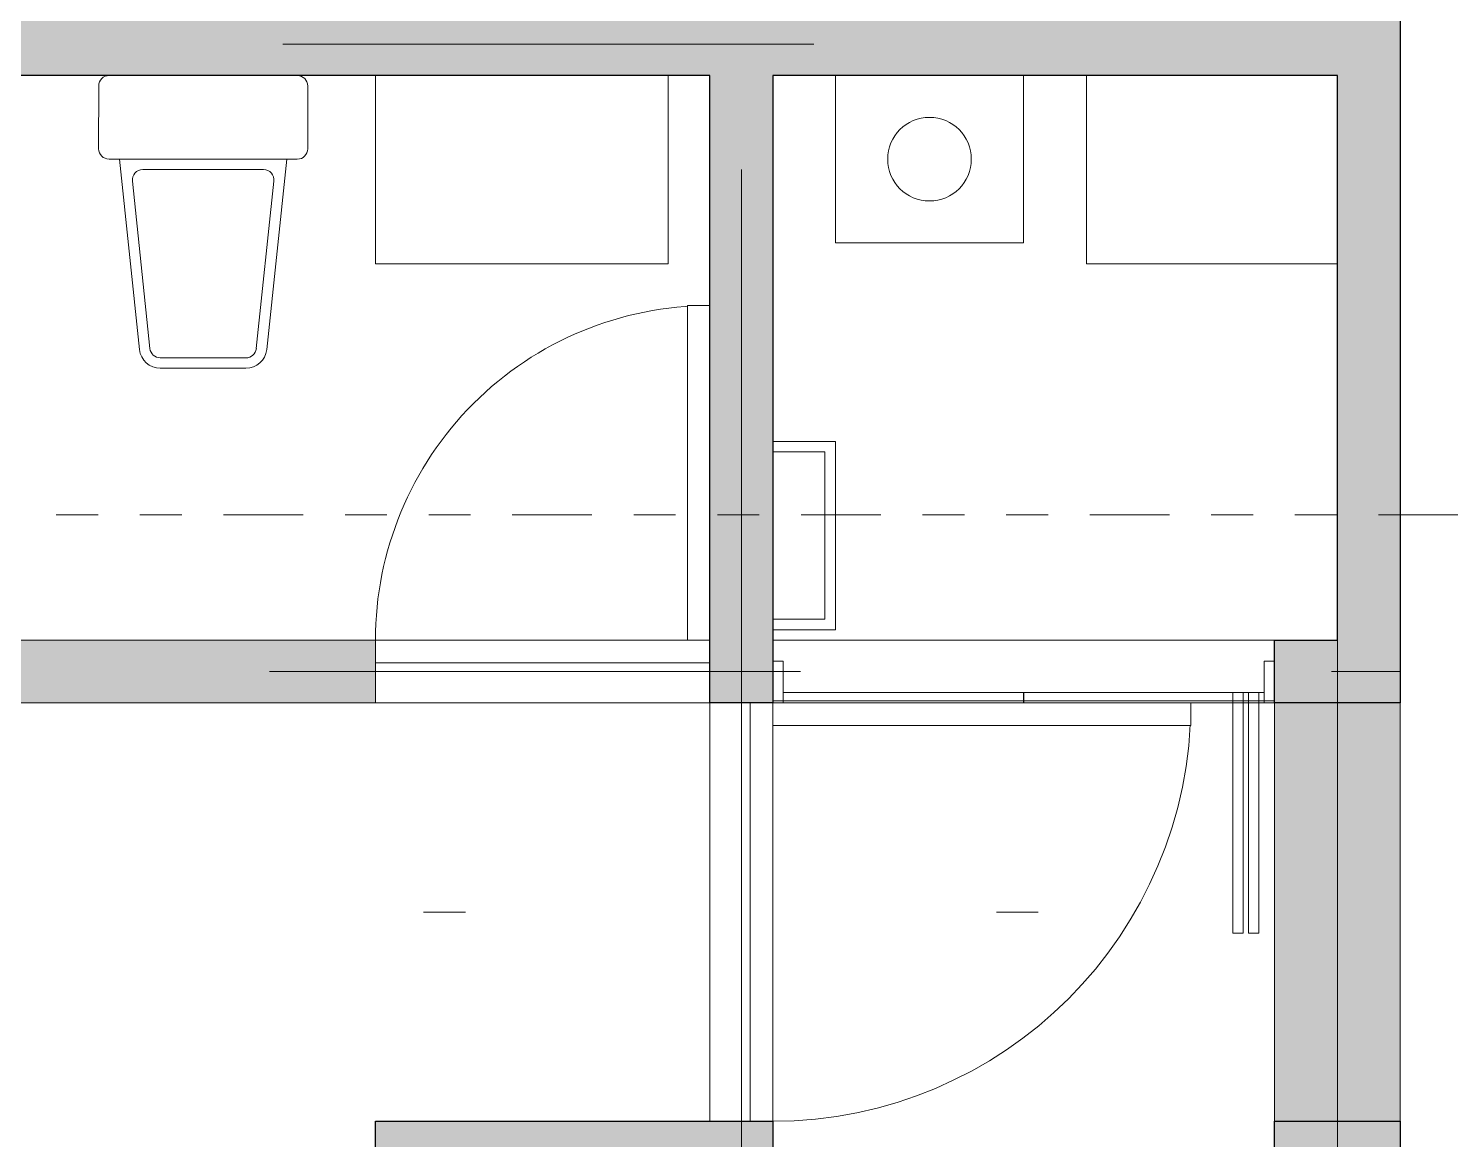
# Model space of a CAD drawing. Header units: metres. Extents: x -54 to 264, y -14 to 31.
# Drawn here: x 2.681 to 6.082, y 1.656 to 4.312 of the extents above; entities that cross this region are included whole.
import ezdxf
from ezdxf.enums import TextEntityAlignment as Align

# ---------------------------------------------------------------- set-up
doc = ezdxf.new("R2010")
doc.units = ezdxf.units.M
doc.header["$LTSCALE"] = 0.001
for name, pattern in [('CENTERX2', [101.6, 63.5, -12.7, 12.7, -12.7]), ('DIVIDEX2', [63.5, 25.4, -12.7, 0, -12.7, 0, -12.7]), ('HIDDENX2', [19.05, 12.7, -6.35])]:
    doc.linetypes.add(name, pattern=pattern)
doc.layers.get('0').update_dxf_attribs({"lineweight": 13, "true_color": 0x000000})
for name, color, linetype, lineweight, true_color in [('Jach-Anotaciones-Hatch-Lum50%', 9, 'Continuous', 13, 0x808080), ('Jach-Anotaciones-Hatch-Lum80%', 250, 'Continuous', 13, 0x333333), ('JACH-Anotaciones-Lineas-CORTE', 7, 'DIVIDEX2', 18, 0x000000), ('JACH-Anotaciones-Lineas-CORTE @ 0.075', 7, 'DIVIDEX2', 18, 0x000000), ('JACH-Anotaciones-Lineas-EJES', 7, 'CENTERX2', 9, 0x666666), ('JACH-Arq-Lineas-Proyeccion', 250, 'HIDDENX2', 13, 0x333333), ('JACH-Arq-Mobiliario01-', 250, 'Continuous', 9, 0x333333), ('JACH-Arq-Mobiliario03-1raetapa Const', 7, 'Continuous', 13, 0x000000), ('JACH-Arq-Muros01-Carga', 7, 'Continuous', 25, 0x000000), ('JACH-Arq-Puertas01-', 7, 'Continuous', 13, 0x404040)]:
    doc.layers.add(name, color=color, linetype=linetype, lineweight=lineweight, true_color=true_color)
doc.styles.add('01c-Arial-JACH(3mm)', font='arial.ttf', dxfattribs={"height": 3})

# ---------------------------------------------------------------- blocks, each defined once
blk = doc.blocks.new('A$C274B7A8C')
for p, q in [((0.025, 0.7), (0.475, 0.7)), ((0, 0.525), (0, 0.675)), ((0.5, 0.675), (0.5, 0.525)), ((0.475, 0.5), (0.025, 0.5)), ((0.05, 0.5), (0.0979, 0.0448)), ((0.4021, 0.0448), (0.45, 0.5)), ((0.0807, 0.4474), (0.1228, 0.0474)), ((0.1055, 0.475), (0.3945, 0.475)), ((0.3772, 0.0474), (0.4193, 0.4474)), ((0.1476, 0.025), (0.3524, 0.025)), ((0.1476, 0), (0.3524, 0))]:
    blk.add_line(p, q)
for centre, radius, start, end in [((0.025, 0.675), 0.025, 90, 180), ((0.475, 0.675), 0.025, 0, 90), ((0.025, 0.525), 0.025, 180, 270), ((0.475, 0.525), 0.025, 270, 0), ((0.1055, 0.45), 0.025, 90, 186.009), ((0.3945, 0.45), 0.025, 353.991, 90), ((0.1476, 0.05), 0.05, 186.009, 270), ((0.1476, 0.05), 0.025, 186.009, 270), ((0.3524, 0.05), 0.025, 270, 353.991), ((0.3524, 0.05), 0.05, 270, 353.991)]:
    blk.add_arc(centre, radius, start, end)
blk = doc.blocks.new('*U81')
at = {"lineweight": 0, "ltscale": 100}
blk.add_wipeout([(-0.075, 0.17), (-0.075, -0.02), (0.725, -0.02), (0.725, 0.17)], dxfattribs=at).dxf.layer = 'Jach-Anotaciones-Hatch-Lum50%'
at = {"lineweight": 0}
blk.add_arc((-0.075, 0), 0.8, 270, 0, dxfattribs=at)
at = {"lineweight": 30}
blk.add_wipeout([(-0.021, 0), (-0.021, -0.8), (-0.075, -0.8), (-0.075, 0)], dxfattribs=at)
blk.add_lwpolyline([(-0.021, 0), (-0.021, -0.8), (-0.075, -0.8), (-0.075, 0)], close=True)
at = {"layer": 'Jach-Anotaciones-Hatch-Lum50%', "color": 9}
blk.add_lwpolyline([(-0.075, 0.054), (0.725, 0.054), (0.725, 0), (-0.075, 0)], close=True, dxfattribs=at)
blk = doc.blocks.new('*U82')
at = {"lineweight": 0, "ltscale": 100}
blk.add_wipeout([(0.925, 0.17), (0.925, -0.02), (-0.075, -0.02), (-0.075, 0.17)], dxfattribs=at).dxf.layer = 'Jach-Anotaciones-Hatch-Lum50%'
at = {"lineweight": 0}
blk.add_arc((0.925, 0), 1, 180, 270, dxfattribs=at)
at = {"lineweight": 30}
blk.add_wipeout([(0.871, 0), (0.871, -1), (0.925, -1), (0.925, 0)], dxfattribs=at)
blk.add_lwpolyline([(0.871, 0), (0.871, -1), (0.925, -1), (0.925, 0)], close=True)
at = {"layer": 'Jach-Anotaciones-Hatch-Lum50%', "color": 9}
blk.add_lwpolyline([(0.925, 0.054), (-0.075, 0.054), (-0.075, 0), (0.925, 0)], close=True, dxfattribs=at)
blk = doc.blocks.new('*U301')
at = {"linetype": 'DIVIDEX2', "lineweight": 0, "ltscale": 100}
blk.add_lwpolyline([(-772.495, 0), (-631.25, 0)], dxfattribs=at)
at = {"lineweight": 0, "ltscale": 100, "style": '01c-Arial-JACH(3mm)'}
for tag, p in [('JACH-SECCIONMURO', (-777.995, 2.109)), ('NO.DEPLANO', (-777.995, -1.994))]:
    blk.add_attdef(tag, text='', height=3, dxfattribs=at).set_placement(p, align=Align.MIDDLE_CENTER)

msp = doc.modelspace()

# ---------------------------------------------------------------- hatches: boundary and pattern name
at = {"layer": 'Jach-Anotaciones-Hatch-Lum50%', "ltscale": 100}
h = msp.add_hatch(color=256, dxfattribs=at)
h.dxf.hatch_style = 1
h.paths.add_polyline_path([(5.6609, 2.7), (5.9607, 2.7), (5.9607, 1.7), (5.6609, 1.7)])

# ---------------------------------------------------------------- linework, layer by layer
at = {"layer": 'JACH-Anotaciones-Lineas-EJES', "ltscale": 100}
for points in [[(5.8109, -2.375), (5.8109, 25.9502)], [(-4.3309, 4.275), (5.8109, 4.275)]]:
    msp.add_lwpolyline(points, dxfattribs=at)
at = {"layer": 'JACH-Arq-Lineas-Proyeccion', "lineweight": 0, "ltscale": 100}
msp.add_lwpolyline([(5.6609, 2.85), (4.4605, 2.85)], dxfattribs=at)
at = {"layer": 'JACH-Arq-Mobiliario01-', "lineweight": 0, "ltscale": 100}
for points in [[(5.2109, 4.2), (5.8109, 4.2), (5.8109, 3.75), (5.2109, 3.75)], [(4.4605, 3.325), (4.6105, 3.325), (4.6105, 2.875), (4.4605, 2.875), (4.4605, 2.9), (4.5855, 2.9), (4.5855, 3.3), (4.4605, 3.3)]]:
    msp.add_lwpolyline(points, close=True, dxfattribs=at)
at = {"layer": 'JACH-Arq-Mobiliario03-1raetapa Const', "lineweight": 0, "ltscale": 100}
msp.add_lwpolyline([(4.6105, 4.2), (4.6105, 3.8), (5.0605, 3.8), (5.0605, 4.2)], close=True, dxfattribs=at)
msp.add_circle((4.8355, 4), 0.1, dxfattribs=at)
at = {"layer": 'JACH-Arq-Muros01-Carga', "lineweight": 0, "ltscale": 100}
msp.add_lwpolyline([(5.6609, 2.7), (5.9607, 2.7), (5.9607, 1.7), (5.6609, 1.7)], close=True, dxfattribs=at)
at = {"layer": 'JACH-Arq-Puertas01-', "lineweight": 0, "ltscale": 100}
for points in [[(3.5105, 4.2), (4.2105, 4.2), (4.2105, 3.75), (3.5105, 3.75)], [(4.4605, 2.7), (4.4855, 2.7), (4.4855, 2.8), (4.4605, 2.8)], [(5.6359, 2.7), (5.6609, 2.7), (5.6609, 2.8), (5.6359, 2.8)], [(4.4855, 2.7), (5.0605, 2.7), (5.0605, 2.725), (4.4855, 2.725)], [(5.6359, 2.7), (5.0607, 2.7), (5.0607, 2.725), (5.6359, 2.725)], [(5.5859, 2.725), (5.5859, 2.15), (5.5609, 2.15), (5.5609, 2.725)], [(5.6234, 2.725), (5.6234, 2.15), (5.5984, 2.15), (5.5984, 2.725)]]:
    msp.add_lwpolyline(points, close=True, dxfattribs=at)

# ---------------------------------------------------------------- block references
at = {"layer": 'JACH-Arq-Puertas01-', "ltscale": 100, "xscale": -1, "rotation": 359.9798579888547}
msp.add_blockref('A$C274B7A8C', (3.3484, 3.4999), dxfattribs=at)
at = {"layer": 'JACH-Arq-Puertas01-', "ltscale": 100, "rotation": 180}
msp.add_blockref('*U81', (4.2355, 2.85), dxfattribs=at)

# ---------------------------------------------------------------- next in the draw order: linework, layer by layer
at = {"layer": 'JACH-Anotaciones-Lineas-EJES', "ltscale": 100}
msp.add_lwpolyline([(-4.3631, 2.775), (5.9609, 2.775)], dxfattribs=at)
at = {"layer": 'JACH-Arq-Lineas-Proyeccion', "lineweight": 0, "ltscale": 100}
msp.add_lwpolyline([(3.5105, 2.85), (4.3105, 2.85)], dxfattribs=at)
at = {"layer": 'JACH-Arq-Muros01-Carga', "lineweight": 0, "ltscale": 100}
msp.add_lwpolyline([(1.5605, 2.85), (3.5105, 2.85), (3.5105, 2.7), (1.5605, 2.7)], close=True, dxfattribs=at)

# ---------------------------------------------------------------- next in the draw order: block references
at = {"layer": 'JACH-Arq-Puertas01-', "ltscale": 100, "rotation": 90}
msp.add_blockref('*U82', (4.4605, 1.775), dxfattribs=at)

# ---------------------------------------------------------------- next in the draw order: hatches: boundary and pattern name
at = {"layer": 'Jach-Anotaciones-Hatch-Lum80%', "ltscale": 100}
h = msp.add_hatch(color=256, dxfattribs=at)
h.paths.add_polyline_path([(0.1668, 4.35), (5.9607, 4.35), (5.9607, 2.7), (5.6609, 2.7), (5.6609, 2.85), (5.8109, 2.85), (5.8109, 4.2), (4.4605, 4.2), (4.4605, 2.7), (4.3105, 2.7), (4.3105, 4.2), (0.1666, 4.2), (0.1508, 0.2), (4.3105, 0.2), (4.309, 1.55), (3.5105, 1.55), (3.5105, 1.7), (4.4605, 1.7), (4.4605, 0.2), (5.6609, 0.2), (5.6609, 1.7), (5.9607, 1.7), (5.9607, 0.05), (0.0002, 0.05), (0.0171, 4.35)])
h.paths.add_polyline_path([(1.5605, 2.85), (3.5105, 2.85), (3.5105, 2.7), (1.5605, 2.7)], flags=17)

# ---------------------------------------------------------------- next in the draw order: linework, layer by layer
at = {"layer": 'JACH-Anotaciones-Lineas-CORTE', "ltscale": 100}
msp.add_lwpolyline([(-6.7345, 2.2), (6.7953, 2.2), (6.7953, 1), (55.6034, 1)], dxfattribs=at)
at = {"layer": 'JACH-Anotaciones-Lineas-EJES', "ltscale": 100}
msp.add_lwpolyline([(4.3856, -2.375), (4.3856, 25.9502)], dxfattribs=at)
at = {"layer": 'JACH-Arq-Lineas-Proyeccion', "lineweight": 0, "ltscale": 100}
for points in [[(3.5105, 2.7), (4.3105, 2.7)], [(4.3105, 2.7), (4.3105, 1.7)], [(5.6609, 2.705), (4.4605, 2.705)], [(4.4605, 2.7), (4.4605, 1.7)]]:
    msp.add_lwpolyline(points, dxfattribs=at)
at = {"layer": 'JACH-Arq-Muros01-Carga', "ltscale": 100}
msp.add_lwpolyline([(5.9607, 4.35), (5.9607, 2.7), (5.6609, 2.7), (5.6609, 2.85), (5.8109, 2.85), (5.8109, 4.2), (4.4605, 4.2), (4.4605, 2.7), (4.3105, 2.7), (4.3105, 4.2), (0.1666, 4.2), (0.1508, 0.2), (4.3105, 0.2), (4.309, 1.55), (3.5105, 1.55), (3.5105, 1.7), (4.4605, 1.7), (4.4605, 0.2), (5.6609, 0.2), (5.6609, 1.7), (5.9607, 1.7), (5.9607, 0.05), (0.0002, 0.05), (0.0171, 4.35)], dxfattribs=at)

# ---------------------------------------------------------------- next in the draw order: block references
at = {"layer": 'JACH-Anotaciones-Lineas-CORTE @ 0.075', "xscale": 0.075, "yscale": 0.075, "zscale": 0.075}
msp.add_blockref('*U301', (54.1795, 3.15), dxfattribs=at)

doc.saveas('drawing.dxf')
